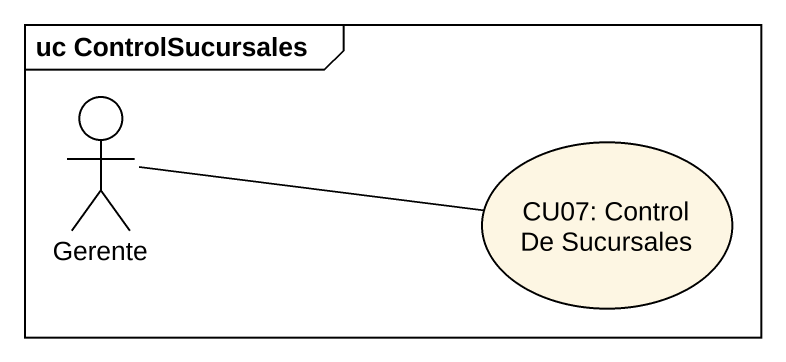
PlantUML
@startuml
mainframe uc ControlSucursales
actor Gerente
usecase "CU07: Control De Sucursales" as CU07_Control_De_Sucursales
Gerente -right- CU07_Control_De_Sucursales
@enduml
